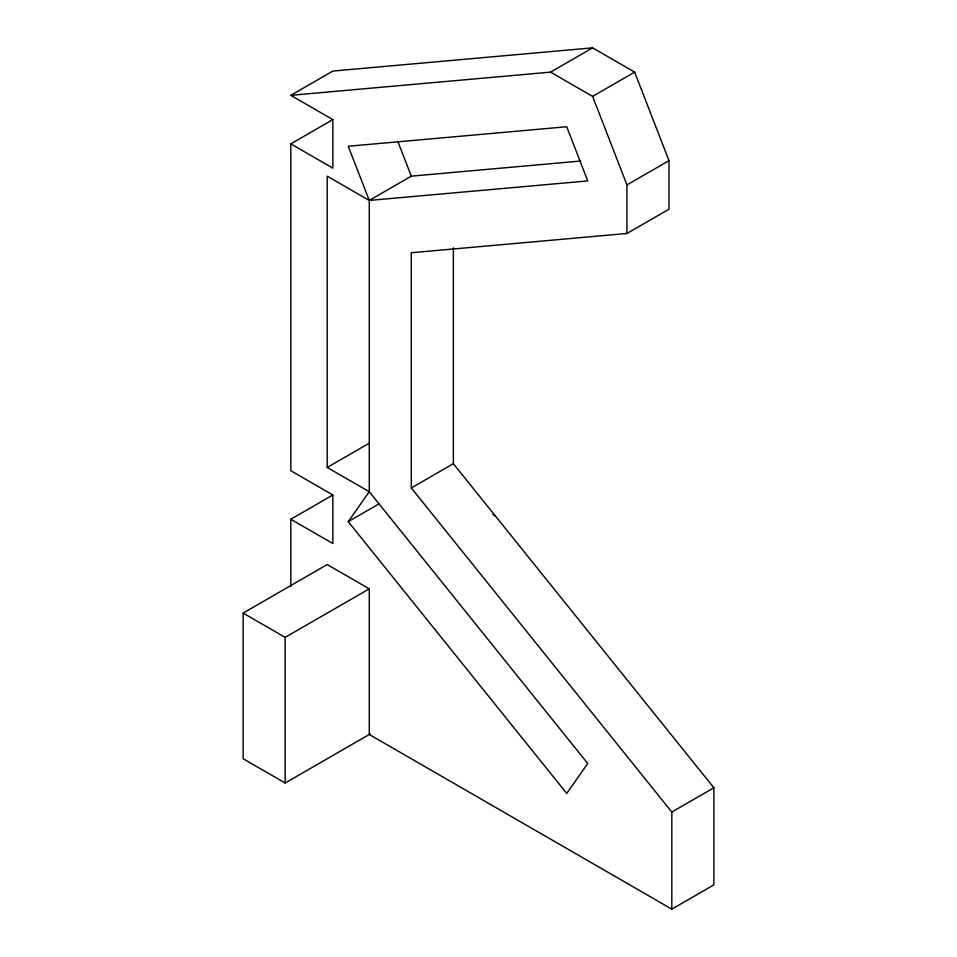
<?xml version="1.0" encoding="UTF-8"?>
<svg xmlns="http://www.w3.org/2000/svg" width="957" height="957" viewBox="0 0 957 957"><rect width="100%" height="100%" fill="white"/><g stroke="black" fill="none" stroke-linecap="round" stroke-linejoin="round"><path stroke-width="1.44" d="M580.732 161.027L411.307 176.16L369.27 200.432L348.24 146.254L566.711 126.743L587.73 180.921L369.27 200.432L327.222 176.16L327.222 467.459L369.27 491.731L587.73 763.507L566.711 793.413L348.24 521.637L369.27 491.731L369.27 199.69M290.808 586.33L290.808 519.256L332.857 543.528L332.857 494.984L290.808 470.712L290.808 143.873L332.857 168.145L332.857 119.601L290.808 95.329L332.857 71.057L592.61 47.85L634.658 72.122L669.003 160.656L669.003 209.2L626.967 233.472L411.307 252.744L411.307 487.974L671.826 812.05L671.826 909.15L713.862 884.878L713.862 787.778L453.355 463.702L453.355 247.815M290.808 143.873L332.857 119.601M290.808 95.329L550.562 72.122L592.61 47.85M550.562 72.122L592.61 96.394L634.658 72.122M626.967 233.472L626.967 184.928L669.003 160.656M327.222 467.459L369.27 443.175M290.808 519.256L332.857 494.984M348.24 521.637L378.816 503.98M411.307 487.974L453.355 463.702M370.299 733.875L285.174 783.017L243.138 758.745L243.138 613.102L327.222 564.546L369.27 588.83L369.27 734.474L671.826 909.15M243.138 613.102L285.174 637.374L369.27 588.83M671.826 812.05L713.862 787.778M492.855 514.531L495.403 516.002M592.61 96.394L626.967 184.928M397.837 141.433L411.307 176.16M285.174 637.374L285.174 783.017"/></g></svg>
